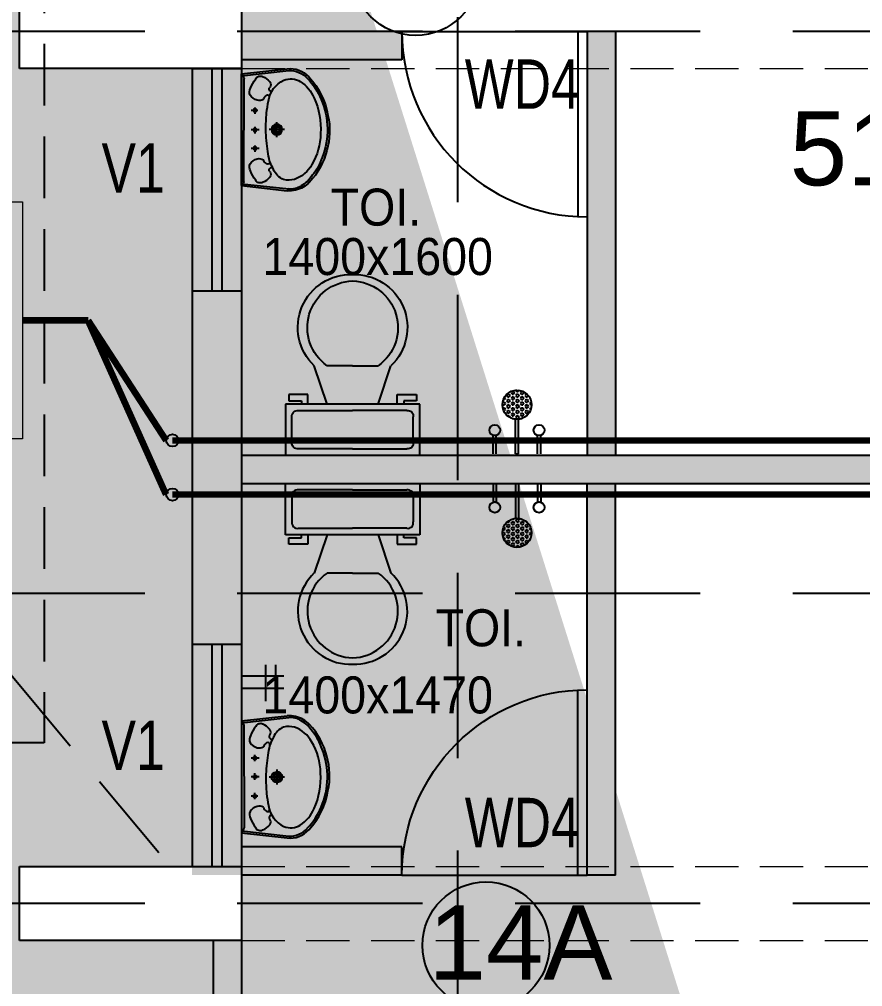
# Model space of a CAD drawing. Extents: x 11598203 to 11995143, y -3849975 to -3698974.
# Drawn here: x 11960069 to 11963485, y -3776868 to -3772952 of the extents above; entities that cross this region are included whole.
import ezdxf

# ---------------------------------------------------------------- set-up
doc = ezdxf.new("R2010")
doc.units = 0
doc.header["$MEASUREMENT"] = 0
for name, pattern in [('DASHED', [0.75, 0.5, -0.25]), ('DASHED2', [0.375, 0.25, -0.125]), ('HIDDEN', [0.375, 0.25, -0.125])]:
    doc.linetypes.add(name, pattern=pattern)
doc.layers.get('0').update_dxf_attribs({"linetype": 'CONTINUOUS'})
for name, color, linetype in [('BEAM', 8, 'CONTINUOUS'), ('GRID LINES', 9, 'CONTINUOUS'), ('HATCH', 7, 'CONTINUOUS'), ('MEP_HVAC_COPPER_PIPE', 5, 'CONTINUOUS'), ('SECTION', 8, 'CONTINUOUS')]:
    doc.layers.add(name, color=color, linetype=linetype)
doc.layers.add('MEP_HVAC_TEXT', color=7, linetype='CONTINUOUS', lineweight=0)
doc.styles.add('ARIAL', font='arial.ttf', dxfattribs={"width": 0.75})
doc.styles.add('DT', font='romans.shx')
doc.styles.get("Standard").update_dxf_attribs({"font": 'arial.ttf'})
doc.dimstyles.get("Standard").update_dxf_attribs({"dimscale": 0.7, "dimtxt": 300, "dimasz": 150, "dimexe": 200, "dimexo": 200, "dimgap": 0.25, "dimtad": 3, "dimlfac": 0.001, "dimzin": 0, "dimdsep": 46, "dimtxsty": 'Standard', "dimblk": 'ARCHTICK', "dimcen": 0.09, "dimdle": 200, "dimclrd": 256, "dimclre": 256, "dimclrt": 6, "dimadec": 0, "dimazin": 0, "dimtfac": 1, "dimtofl": 0, "dimtmove": 0, "dimatfit": 3, "dimfxl": 1, "dimtolj": 1, "dimtzin": 0, "dimarcsym": 0})

# ---------------------------------------------------------------- blocks, each defined once
blk = doc.blocks.new('8TH FLOOR')
at = {"lineweight": -3, "ltscale": 500}
blk.add_hatch(color=8, dxfattribs=at).paths.add_polyline_path([(-15310, 36170), (-15960, 36170), (-15960, 36055), (-15310, 36055)])
h = blk.add_hatch(color=8, dxfattribs=at)
h.paths.add_polyline_path([(-14445, 36170), (-14560, 36170), (-14560, 34455), (-14445, 34455)])
h.paths.add_polyline_path([(-14445, 34340), (-14560, 34340), (-14560, 32755), (-14445, 32755)])
at = {"ltscale": 500}
for points in [[(-15960, 35120), (-16160, 35120), (-16160, 33690), (-15960, 33690)], [(-10045, 34455), (-15960, 34455), (-15960, 34340), (-10045, 34340)], [(-15310, 32870), (-15960, 32870), (-16160, 32870), (-16160, 32755), (-15960, 32755), (-15310, 32755)], [(-15960, 32490), (-16075, 32490), (-16075, 29190), (-15960, 29190)]]:
    blk.add_hatch(color=8, dxfattribs=at).paths.add_polyline_path(points)
at = {"layer": 'HATCH', "ltscale": 500}
h = blk.add_hatch(color=32, dxfattribs=at)
h.dxf.hatch_style = 1
h.paths.add_polyline_path([(-44310, 10130), (-44010, 10130), (-44010, 9230), (-44310, 9230)])
h.paths.add_polyline_path([(-6930, 6230), (-6630, 6230), (-6630, 5251.7), (-6930, 5251.7)])
h.paths.add_polyline_path([(-900, 6265), (0, 6265), (0, 5965), (-900, 5965)])
h.paths.add_polyline_path([(-31623.7, -10480), (-31023.7, -10480), (-31023.7, -10780), (-31623.7, -10780)])
h.paths.add_polyline_path([(-36805, -13010), (-36055, -13010), (-36055, -13310), (-36805, -13310)])
h.paths.add_polyline_path([(-26485, 200), (-26185, 200), (-26185, -700), (-26485, -700)])
h.paths.add_polyline_path([(-36355, -17735), (-36055, -17735), (-36055, -18485), (-36355, -18485)])
h.paths.add_polyline_path([(-4100, 200), (-3500, 200), (-3500, -100), (-4100, -100)])
h.paths.add_polyline_path([(-47740, 18320), (-46990, 18320), (-46990, 18020), (-47740, 18020)])
h.paths.add_polyline_path([(-47740, 14790), (-46840, 14790), (-46840, 14490), (-47740, 14490)])
h.paths.add_polyline_path([(-10758.3, 300), (-9930, 300), (-9930, 0), (-10758.3, 0)])
h.paths.add_polyline_path([(-36805, -7680), (-36055, -7680), (-36055, -7980), (-36805, -7980)])
h.paths.add_polyline_path([(-34515, 900), (-34215, 900), (-34215, 0), (-34515, 0)])
h.paths.add_polyline_path([(-40685, 750), (-40385, 750), (-40385, 0), (-40685, 0)])
h.paths.add_polyline_path([(-41010, -25), (-40710, -25), (-40710, -775), (-41010, -775)])
h.paths.add_polyline_path([(-47740, 29190), (-46990, 29190), (-46990, 28890), (-47740, 28890)])
h.paths.add_polyline_path([(-900, 29190), (0, 29190), (0, 28890), (-900, 28890)])
h.paths.add_polyline_path([(-47840, 10130), (-47540, 10130), (-47540, 9230), (-47840, 9230)])
h.paths.add_polyline_path([(-41010, 750), (-40710, 750), (-40710, 0), (-41010, 0)])
h.paths.add_polyline_path([(-1000, 42920), (-700, 42920), (-700, 43898.3), (-1000, 43898.3)])
h.paths.add_polyline_path([(-47740, 21920), (-46990, 21920), (-46990, 21620), (-47740, 21620)])
h.paths.add_polyline_path([(-19285, 200), (-18985, 200), (-18985, -700), (-19285, -700)])
h.paths.add_polyline_path([(-900, 49150), (0, 49150), (0, 48850), (-900, 48850)])
h.paths.add_polyline_path([(-900, 32790), (0, 32790), (0, 32490), (-900, 32490)])
h.paths.add_polyline_path([(-47740, 25520), (-46990, 25520), (-46990, 25220), (-47740, 25220)])
h.paths.add_polyline_path([(-15685, 6230), (-15385, 6230), (-15385, 5330), (-15685, 5330)])
h.paths.add_polyline_path([(-900, 25520), (0, 25520), (0, 25220), (-900, 25220)])
h.paths.add_polyline_path([(-39510, -13010), (-38760, -13010), (-38760, -13310), (-39510, -13310)])
h.paths.add_polyline_path([(-42695, 39920), (-42395, 39920), (-42395, 39320), (-42695, 39320)])
h.paths.add_polyline_path([(-47740, 39920), (-46840, 39920), (-46840, 39620), (-47740, 39620)])
h.paths.add_polyline_path([(-900, 39920), (-100, 39920), (-100, 39620), (-900, 39620)])
h.paths.add_polyline_path([(-4100, 11190), (-3401.1, 11190), (-3401.1, 10890), (-4100, 10890)])
h.paths.add_polyline_path([(-31623.7, -7730), (-31023.7, -7730), (-31023.7, -8030), (-31623.7, -8030)])
h.paths.add_polyline_path([(-44760, -18185), (-44010, -18185), (-44010, -18485), (-44760, -18485)])
h.paths.add_polyline_path([(-6930, 300), (-6101.7, 300), (-6101.7, 0), (-6930, 0)])
h.paths.add_polyline_path([(-900, 18320), (0, 18320), (0, 18020), (-900, 18020)])
h.paths.add_polyline_path([(-48040, -18185), (-47290, -18185), (-47290, -18485), (-48040, -18485)])
h.paths.add_polyline_path([(-42695, 43520), (-42395, 43520), (-42395, 42920), (-42695, 42920)])
h.paths.add_polyline_path([(-39510, -10530), (-38760, -10530), (-38760, -10830), (-39510, -10830)])
h.paths.add_polyline_path([(-42370, 43520), (-42070, 43520), (-42070, 42920), (-42370, 42920)])
h.paths.add_polyline_path([(-39510, -7680), (-38760, -7680), (-38760, -7980), (-39510, -7980)])
h.paths.add_polyline_path([(-46360, 43820), (-46060, 43820), (-46060, 42920), (-46360, 42920)])
h.paths.add_polyline_path([(-900, 300), (0, 300), (0, 0), (-900, 0)])
h.paths.add_polyline_path([(-28250, 51450), (-27950, 51450), (-27950, 50550), (-28250, 50550)])
h.paths.add_polyline_path([(-22220, 51450), (-21920, 51450), (-21920, 50550), (-22220, 50550)])
h.paths.add_polyline_path([(-44310, 750), (-44010, 750), (-44010, 0), (-44310, 0)])
h.paths.add_polyline_path([(-42370, 39920), (-42070, 39920), (-42070, 39320), (-42370, 39320)])
h.paths.add_polyline_path([(-31550, 51450), (-31250, 51450), (-31250, 50550), (-31550, 50550)])
h.paths.add_polyline_path([(-46360, 49700), (-46060, 49700), (-46060, 48950), (-46360, 48950)])
h.paths.add_polyline_path([(-42695, 36320), (-42395, 36320), (-42395, 35720), (-42695, 35720)])
h.paths.add_polyline_path([(-42370, 35720), (-42070, 35720), (-42070, 36320), (-42370, 36320)])
h.paths.add_polyline_path([(-44310, 15240), (-44010, 15240), (-44010, 14490), (-44310, 14490)])
h.paths.add_polyline_path([(-42695, 49700), (-42395, 49700), (-42395, 48950), (-42695, 48950)])
h.paths.add_polyline_path([(-44760, -25), (-44010, -25), (-44010, -325), (-44760, -325)])
h.paths.add_polyline_path([(-15685, 200), (-15385, 200), (-15385, -700), (-15685, -700)])
h.paths.add_polyline_path([(-39510, -5200), (-38760, -5200), (-38760, -5500), (-39510, -5500)])
h.paths.add_polyline_path([(-44310, 6230), (-44010, 6230), (-44010, 5480), (-44310, 5480)])
h.paths.add_polyline_path([(-36355, -25), (-36055, -25), (-36055, -775), (-36355, -775)])
h.paths.add_polyline_path([(-22885, 200), (-22585, 200), (-22585, -700), (-22885, -700)])
h.paths.add_polyline_path([(-900, 36320), (0, 36320), (0, 36020), (-900, 36020)])
h.paths.add_polyline_path([(-47740, 32790), (-46990, 32790), (-46990, 32490), (-47740, 32490)])
h.paths.add_polyline_path([(-6930, -25), (-6330, -25), (-6330, -325), (-6930, -325)])
h.paths.add_polyline_path([(-41010, -17735), (-40710, -17735), (-40710, -18485), (-41010, -18485)])
h.paths.add_polyline_path([(-36805, -5200), (-36055, -5200), (-36055, -5500), (-36805, -5500)])
h.paths.add_polyline_path([(-48015, -25), (-47265, -25), (-47265, -325), (-48015, -325)])
h.paths.add_polyline_path([(-10530, -25), (-9930, -25), (-9930, -325), (-10530, -325)])
h.paths.add_polyline_path([(-46840, 36320), (-47740, 36320), (-47740, 36020), (-46840, 36020)])
h.paths.add_polyline_path([(-34515, 6230), (-34215, 6230), (-34215, 5330), (-34515, 5330)])
h.paths.add_polyline_path([(-30085, 200), (-29785, 200), (-29785, -700), (-30085, -700)])
h.paths.add_polyline_path([(-36805, -10530), (-36055, -10530), (-36055, -10830), (-36805, -10830)])
h.paths.add_polyline_path([(-10230, 6230), (-9930, 6230), (-9930, 5330), (-10230, 5330)])
h.paths.add_polyline_path([(-900, 14790), (0, 14790), (0, 14490), (-900, 14490)])
h.paths.add_polyline_path([(-900, 9530), (78.3, 9530), (78.3, 9230), (-900, 9230)])
h.paths.add_polyline_path([(-39940, 49850), (-39640, 49850), (-39640, 48950), (-39940, 48950)])
edge = h.paths.add_edge_path()
edge.add_line((-19435, 49850), (-19435, 48950))
edge.add_line((-6930, 9230), (-5951.7, 9230))
edge.add_line((-41010, 15240), (-41010, 14490))
edge.add_line((-19135, 42920), (-19135, 43820))
edge.add_line((-40710, 5480), (-40710, 6230))
edge.add_line((-40685, 6230), (-40685, 5480))
h.paths.add_polyline_path([(-22220, 9530), (-21320, 9530), (-21320, 9230), (-22220, 9230)])
h.paths.add_polyline_path([(-37580, 10130), (-37280, 10130), (-37280, 9230), (-37580, 9230)])
h.paths.add_polyline_path([(-40685, 9980), (-40385, 9980), (-40385, 9230), (-40685, 9230)])
h.paths.add_polyline_path([(-40685, 6230), (-40385, 6230), (-40385, 5480), (-40685, 5480)])
h.paths.add_polyline_path([(-32228.3, 9530), (-31250, 9530), (-31250, 9230), (-32228.3, 9230)])
h.paths.add_polyline_path([(-30424.1, 6230), (-29445.9, 6230), (-29445.9, 5930), (-30424.1, 5930)])
h.paths.add_polyline_path([(-16860, 9530), (-15960, 9530), (-15960, 9230), (-16860, 9230)])
h.paths.add_polyline_path([(-28250, 9530), (-27271.7, 9530), (-27271.7, 9230), (-28250, 9230)])
h.paths.add_polyline_path([(-10830, 9530), (-9930, 9530), (-9930, 9230), (-10830, 9230)])
h.paths.add_polyline_path([(-41010, 9980), (-40710, 9980), (-40710, 9230), (-41010, 9230)])
h.paths.add_polyline_path([(-41010, 6230), (-40710, 6230), (-40710, 5480), (-41010, 5480)])
h.paths.add_polyline_path([(-16860, 36320), (-15960, 36320), (-15960, 36020), (-16860, 36020)], flags=16)
h.paths.add_polyline_path([(-22220, 43520), (-21920, 43520), (-21920, 42920), (-22220, 42920)], flags=16)
h.paths.add_polyline_path([(-22220, 29190), (-21320, 29190), (-21320, 28890), (-22220, 28890)], flags=16)
h.paths.add_polyline_path([(-25450, 45380), (-24850, 45380), (-24850, 45080), (-25450, 45080)], flags=16)
h.paths.add_polyline_path([(-25450, 43220), (-24850, 43220), (-24850, 42920), (-25450, 42920)], flags=16)
h.paths.add_polyline_path([(-16860, 14790), (-15960, 14790), (-15960, 14490), (-16860, 14490)], flags=16)
h.paths.add_polyline_path([(-41010, 15240), (-40710, 15240), (-40710, 14490), (-41010, 14490)], flags=16)
h.paths.add_polyline_path([(-31250, 25220), (-32150, 25220), (-32150, 25520), (-31250, 25520)], flags=16)
h.paths.add_polyline_path([(-38180, 18320), (-37280, 18320), (-37280, 18020), (-38180, 18020)], flags=16)
h.paths.add_polyline_path([(-31550, 15090), (-31250, 15090), (-31250, 14190), (-31550, 14190)], flags=16)
h.paths.add_polyline_path([(-38180, 14790), (-37280, 14790), (-37280, 14490), (-38180, 14490)], flags=16)
h.paths.add_polyline_path([(-22220, 18320), (-21320, 18320), (-21320, 18020), (-22220, 18020)], flags=16)
h.paths.add_polyline_path([(-40685, 15240), (-40385, 15240), (-40385, 14490), (-40685, 14490)], flags=16)
h.paths.add_polyline_path([(-38180, 21920), (-37280, 21920), (-37280, 21620), (-38180, 21620)], flags=16)
h.paths.add_polyline_path([(-16860, 32790), (-15960, 32790), (-15960, 32490), (-16860, 32490)], flags=16)
h.paths.add_polyline_path([(-16860, 21920), (-15960, 21920), (-15960, 21620), (-16860, 21620)], flags=16)
h.paths.add_polyline_path([(-16860, 25520), (-15960, 25520), (-15960, 25220), (-16860, 25220)], flags=16)
h.paths.add_polyline_path([(-13360, 11190), (-12760, 11190), (-12760, 10890), (-13360, 10890)], flags=16)
h.paths.add_polyline_path([(-6930, 29190), (-6030, 29190), (-6030, 28890), (-6930, 28890)], flags=16)
h.paths.add_polyline_path([(-10830, 29190), (-9930, 29190), (-9930, 28890), (-10830, 28890)], flags=16)
h.paths.add_polyline_path([(-28250, 22220), (-27950, 22220), (-27950, 21320), (-28250, 21320)], flags=16)
h.paths.add_polyline_path([(-22220, 21920), (-21320, 21920), (-21320, 21620), (-22220, 21620)], flags=16)
h.paths.add_polyline_path([(-6930, 9530), (-5951.7, 9530), (-5951.7, 9230), (-6930, 9230)], flags=16)
h.paths.add_polyline_path([(-31550, 22220), (-31250, 22220), (-31250, 21320), (-31550, 21320)], flags=16)
h.paths.add_polyline_path([(-10230, 22220), (-9930, 22220), (-9930, 21320), (-10230, 21320)], flags=16)
h.paths.add_polyline_path([(-28250, 29190), (-27350, 29190), (-27350, 28890), (-28250, 28890)], flags=16)
h.paths.add_polyline_path([(-15132.5, 43220), (-14232.5, 43220), (-14232.5, 42920), (-15132.5, 42920)], flags=16)
h.paths.add_polyline_path([(-10830, 43220), (-9930, 43220), (-9930, 42920), (-10830, 42920)], flags=16)
h.paths.add_polyline_path([(-6930, 43220), (-6030, 43220), (-6030, 42920), (-6930, 42920)], flags=16)
h.paths.add_polyline_path([(-22220, 25520), (-21320, 25520), (-21320, 25220), (-22220, 25220)], flags=16)
h.paths.add_polyline_path([(-28250, 25520), (-27350, 25520), (-27350, 25220), (-28250, 25220)], flags=16)
h.paths.add_polyline_path([(-34680, 11190), (-34080, 11190), (-34080, 10890), (-34680, 10890)], flags=16)
h.paths.add_polyline_path([(-22220, 36320), (-21320, 36320), (-21320, 36020), (-22220, 36020)], flags=16)
h.paths.add_polyline_path([(-38180, 25520), (-37280, 25520), (-37280, 25220), (-38180, 25220)], flags=16)
h.paths.add_polyline_path([(-6930, 25520), (-6030, 25520), (-6030, 25220), (-6930, 25220)], flags=16)
h.paths.add_polyline_path([(-10830, 25520), (-9930, 25520), (-9930, 25220), (-10830, 25220)], flags=16)
h.paths.add_polyline_path([(-6930, 22220), (-6630, 22220), (-6630, 21320), (-6930, 21320)], flags=16)
h.paths.add_polyline_path([(-28250, 18620), (-27950, 18620), (-27950, 17720), (-28250, 17720)], flags=16)
h.paths.add_polyline_path([(-6930, 15090), (-6630, 15090), (-6630, 14190), (-6930, 14190)], flags=16)
h.paths.add_polyline_path([(-22220, 32790), (-21320, 32790), (-21320, 32490), (-22220, 32490)], flags=16)
h.paths.add_polyline_path([(-10230, 33090), (-9930, 33090), (-9930, 32190), (-10230, 32190)], flags=16)
h.paths.add_polyline_path([(-6930, 33090), (-6630, 33090), (-6630, 32190), (-6930, 32190)], flags=16)
h.paths.add_polyline_path([(-32150, 29190), (-31250, 29190), (-31250, 28890), (-32150, 28890)], flags=16)
h.paths.add_polyline_path([(-16860, 29190), (-15960, 29190), (-15960, 28888.5), (-16860, 28888.5)], flags=16)
h.paths.add_polyline_path([(-38180, 29190), (-37280, 29190), (-37280, 28890), (-38180, 28890)], flags=16)
h.paths.add_polyline_path([(-23224.1, 6230), (-22245.9, 6230), (-22245.9, 5930), (-23224.1, 5930)], flags=16)
h.paths.add_polyline_path([(-31550, 18620), (-31250, 18620), (-31250, 17720), (-31550, 17720)], flags=16)
h.paths.add_polyline_path([(-35695, 48950), (-35395, 48950), (-35395, 49750), (-35695, 49750)], flags=16)
h.paths.add_polyline_path([(-6930, 36620), (-6630, 36620), (-6630, 35720), (-6930, 35720)], flags=16)
h.paths.add_polyline_path([(-31550, 45980), (-31250, 45980), (-31250, 45080), (-31550, 45080)], flags=16)
h.paths.add_polyline_path([(-16860, 39920), (-15960, 39920), (-15960, 39620), (-16860, 39620)], flags=16)
h.paths.add_polyline_path([(-22220, 45980), (-21920, 45980), (-21920, 45080), (-22220, 45080)], flags=16)
h.paths.add_polyline_path([(-35695, 43820), (-35395, 43820), (-35395, 42920), (-35695, 42920)], flags=16)
h.paths.add_polyline_path([(-19435, 43820), (-19135, 43820), (-19135, 42920), (-19435, 42920)], flags=16)
h.paths.add_polyline_path([(-38180, 39920), (-37280, 39920), (-37280, 39620), (-38180, 39620)], flags=16)
h.paths.add_polyline_path([(-28250, 39920), (-27271.7, 39920), (-27271.7, 39620), (-28250, 39620)], flags=16)
h.paths.add_polyline_path([(-39940, 43820), (-39640, 43820), (-39640, 42920), (-39940, 42920)], flags=16)
h.paths.add_polyline_path([(-10230, 49850), (-9930, 49850), (-9930, 48950), (-10230, 48950)], flags=16)
h.paths.add_polyline_path([(-31550, 43820), (-31250, 43820), (-31250, 42920), (-31550, 42920)], flags=16)
h.paths.add_polyline_path([(-14832.5, 49850), (-14532.5, 49850), (-14532.5, 48950), (-14832.5, 48950)], flags=16)
h.paths.add_polyline_path([(-6930, 39920), (-6030, 39920), (-6030, 39620), (-6930, 39620)], flags=16)
h.paths.add_polyline_path([(-31550, 33090), (-31250, 33090), (-31250, 32190), (-31550, 32190)], flags=16)
h.paths.add_polyline_path([(-38180, 36320), (-37280, 36320), (-37280, 36020), (-38180, 36020)], flags=16)
h.paths.add_polyline_path([(-19435, 49850), (-19135, 49850), (-19135, 48950), (-19435, 48950)], flags=16)
h.paths.add_polyline_path([(-10830, 39920), (-9930, 39920), (-9930, 39620), (-10830, 39620)], flags=16)
h.paths.add_polyline_path([(-6930, 49850), (-6630, 49850), (-6630, 48950), (-6930, 48950)], flags=16)
h.paths.add_polyline_path([(-19624.1, 6230), (-18645.9, 6230), (-18645.9, 5930), (-19624.1, 5930)], flags=16)
h.paths.add_polyline_path([(-22220, 39920), (-21320, 39920), (-21320, 39620), (-22220, 39620)], flags=16)
h.paths.add_polyline_path([(-22220, 14790), (-21320, 14790), (-21320, 14490), (-22220, 14490)], flags=16)
h.paths.add_polyline_path([(-28250, 36620), (-27950, 36620), (-27950, 35720), (-28250, 35720)], flags=16)
h.paths.add_polyline_path([(-16860, 18320), (-15960, 18320), (-15960, 18020), (-16860, 18020)], flags=16)
h.paths.add_polyline_path([(-31550, 35720), (-31250, 35720), (-31250, 36617.6), (-31550, 36617.6)], flags=16)
h.paths.add_polyline_path([(-10230, 18620), (-9930, 18620), (-9930, 17720), (-10230, 17720)], flags=16)
h.paths.add_polyline_path([(-28250, 15090), (-27950, 15090), (-27950, 14190), (-28250, 14190)], flags=16)
h.paths.add_polyline_path([(-6930, 18620), (-6630, 18620), (-6630, 17720), (-6930, 17720)], flags=16)
h.paths.add_polyline_path([(-32228.3, 39920), (-31250, 39920), (-31250, 39620), (-32228.3, 39620)], flags=16)
h.paths.add_polyline_path([(-10230, 15090), (-9930, 15090), (-9930, 14190), (-10230, 14190)], flags=16)
h.paths.add_polyline_path([(-28250, 33090), (-27950, 33090), (-27950, 32190), (-28250, 32190)], flags=16)
h.paths.add_polyline_path([(-38180, 32790), (-37280, 32790), (-37280, 32490), (-38180, 32490)], flags=16)
h.paths.add_polyline_path([(-10230, 36620), (-9930, 36620), (-9930, 35720), (-10230, 35720)], flags=16)
at = {"color": 8, "linetype": 'DASHED2', "lineweight": 25, "ltscale": 1500}
blk.add_line((-21931.8, 39620), (-16248.2, 32790), dxfattribs=at)
at = {"color": 8, "linetype": 'DASHED', "lineweight": 25, "ltscale": 500}
for p, q in [((-16760, 39120), (-16760, 33290)), ((-16760, 33290), (-21450, 33290))]:
    blk.add_line(p, q, dxfattribs=at)
at = {"color": 8, "lineweight": 25, "ltscale": 500}
for p, q in [((-16860, 36020), (-16860, 36320)), ((-15960, 36320), (-15960, 36020)), ((-15960, 36020), (-16860, 36020)), ((-14882.7, 34701.5), (-14885.9, 34696.1)), ((-14882.7, 34701.5), (-14876.5, 34701.5)), ((-14876.5, 34701.5), (-14873.4, 34696.1)), ((-14864, 34712.3), (-14867.1, 34706.9)), ((-14867.1, 34706.9), (-14864, 34701.5)), ((-14864, 34712.3), (-14857.7, 34712.3)), ((-14864, 34701.5), (-14857.7, 34701.5)), ((-14857.7, 34712.3), (-14854.6, 34706.9)), ((-14854.6, 34706.9), (-14857.7, 34701.5)), ((-14848.2, 34718), (-14848.4, 34717.7)), ((-14848.4, 34717.7), (-14845.2, 34712.3)), ((-14845.2, 34701.5), (-14848.4, 34696.1)), ((-14845.2, 34712.3), (-14839, 34712.3)), ((-14845.2, 34701.5), (-14839, 34701.5)), ((-14836, 34717.5), (-14839, 34712.3)), ((-14839, 34701.5), (-14835.9, 34696.1)), ((-14826.5, 34712.3), (-14829.6, 34706.9)), ((-14829.6, 34706.9), (-14826.5, 34701.5)), ((-14826.5, 34712.3), (-14820.2, 34712.3)), ((-14826.5, 34701.5), (-14820.2, 34701.5)), ((-14820.2, 34712.3), (-14817.1, 34706.9)), ((-14817.1, 34706.9), (-14820.2, 34701.5)), ((-14807.7, 34701.5), (-14810.9, 34696.1)), ((-14807.7, 34701.5), (-14803.3, 34701.5)), ((-14903.4, 34661.4), (-14901.5, 34658.2)), ((-14901.5, 34669), (-14903, 34666.5)), ((-14901.5, 34669), (-14895.2, 34669)), ((-14901.5, 34658.2), (-14895.2, 34658.2)), ((-14899.6, 34679.8), (-14895.2, 34679.8)), ((-14892.1, 34685.2), (-14895.2, 34679.8)), ((-14895.2, 34669), (-14892.1, 34663.6)), ((-14892.1, 34663.6), (-14895.2, 34658.2)), ((-14894.8, 34689.8), (-14892.1, 34685.2)), ((-14885.9, 34696.1), (-14882.7, 34690.6)), ((-14882.7, 34679.8), (-14885.9, 34674.4)), ((-14885.9, 34674.4), (-14882.7, 34669)), ((-14882.7, 34658.2), (-14885.9, 34652.8)), ((-14882.7, 34690.6), (-14876.5, 34690.6)), ((-14882.7, 34679.8), (-14876.5, 34679.8)), ((-14882.7, 34669), (-14876.5, 34669)), ((-14882.7, 34658.2), (-14876.5, 34658.2)), ((-14873.4, 34696.1), (-14876.5, 34690.6)), ((-14876.5, 34679.8), (-14873.4, 34674.4)), ((-14873.4, 34674.4), (-14876.5, 34669)), ((-14876.5, 34658.2), (-14873.4, 34652.8)), ((-14864, 34690.6), (-14867.1, 34685.2)), ((-14867.1, 34685.2), (-14864, 34679.8)), ((-14864, 34669), (-14867.1, 34663.6)), ((-14867.1, 34663.6), (-14864, 34658.2)), ((-14864, 34690.6), (-14857.7, 34690.6)), ((-14864, 34679.8), (-14857.7, 34679.8)), ((-14864, 34669), (-14857.7, 34669)), ((-14864, 34658.2), (-14857.7, 34658.2)), ((-14857.7, 34690.6), (-14854.6, 34685.2)), ((-14854.6, 34685.2), (-14857.7, 34679.8)), ((-14857.7, 34669), (-14854.6, 34663.6)), ((-14854.6, 34663.6), (-14857.7, 34658.2)), ((-14848.4, 34696.1), (-14845.2, 34690.6)), ((-14845.2, 34679.8), (-14848.4, 34674.4)), ((-14848.4, 34674.4), (-14845.2, 34669)), ((-14845.2, 34658.2), (-14848.4, 34652.8)), ((-14845.2, 34690.6), (-14839, 34690.6)), ((-14845.2, 34679.8), (-14839, 34679.8)), ((-14845.2, 34669), (-14839, 34669)), ((-14845.2, 34658.2), (-14839, 34658.2)), ((-14835.9, 34696.1), (-14839, 34690.6)), ((-14839, 34679.8), (-14835.9, 34674.4)), ((-14835.9, 34674.4), (-14839, 34669)), ((-14839, 34658.2), (-14835.9, 34652.8)), ((-14826.5, 34690.6), (-14829.6, 34685.2)), ((-14829.6, 34685.2), (-14826.5, 34679.8)), ((-14826.5, 34669), (-14829.6, 34663.6)), ((-14829.6, 34663.6), (-14826.5, 34658.2)), ((-14826.5, 34690.6), (-14820.2, 34690.6)), ((-14826.5, 34679.8), (-14820.2, 34679.8)), ((-14826.5, 34669), (-14820.2, 34669)), ((-14826.5, 34658.2), (-14820.2, 34658.2)), ((-14820.2, 34690.6), (-14817.1, 34685.2)), ((-14817.1, 34685.2), (-14820.2, 34679.8)), ((-14820.2, 34669), (-14817.1, 34663.6)), ((-14817.1, 34663.6), (-14820.2, 34658.2)), ((-14810.9, 34696.1), (-14807.7, 34690.6)), ((-14807.7, 34679.8), (-14810.9, 34674.4)), ((-14810.9, 34674.4), (-14807.7, 34669)), ((-14807.7, 34658.2), (-14810.9, 34652.8)), ((-14807.7, 34690.6), (-14801.5, 34690.6)), ((-14807.7, 34679.8), (-14801.5, 34679.8)), ((-14807.7, 34669), (-14801.5, 34669)), ((-14807.7, 34658.2), (-14801.5, 34658.2)), ((-14798.4, 34696), (-14801.5, 34690.6)), ((-14801.5, 34679.8), (-14798.4, 34674.4)), ((-14798.4, 34674.4), (-14801.5, 34669)), ((-14801.5, 34658.2), (-14798.4, 34652.8)), ((-14791.8, 34685.8), (-14792.1, 34685.2)), ((-14792.1, 34685.2), (-14789.4, 34680.5)), ((-14789, 34669), (-14792.1, 34663.6)), ((-14792.1, 34663.6), (-14789, 34658.2)), ((-14789, 34669), (-14786.2, 34669)), ((-14789, 34658.2), (-14785.4, 34658.2)), ((-14901.5, 34647.3), (-14902, 34646.4)), ((-14901.5, 34647.3), (-14895.2, 34647.3)), ((-14898.9, 34636.5), (-14895.2, 34636.5)), ((-14895.2, 34647.3), (-14892.1, 34641.9)), ((-14892.1, 34641.9), (-14895.2, 34636.5)), ((-14885.9, 34652.8), (-14882.7, 34647.3)), ((-14882.7, 34636.5), (-14885.9, 34631.1)), ((-14885.9, 34631.1), (-14882.7, 34625.7)), ((-14882.7, 34647.3), (-14876.5, 34647.3)), ((-14882.7, 34636.5), (-14876.5, 34636.5)), ((-14882.7, 34625.7), (-14876.5, 34625.7)), ((-14873.4, 34652.8), (-14876.5, 34647.3)), ((-14876.5, 34636.5), (-14873.4, 34631.1)), ((-14873.4, 34631.1), (-14876.5, 34625.7)), ((-14864, 34647.3), (-14867.1, 34641.9)), ((-14867.1, 34641.9), (-14864, 34636.5)), ((-14864, 34625.7), (-14867.1, 34620.3)), ((-14867.1, 34620.3), (-14864, 34614.9)), ((-14864, 34647.3), (-14857.7, 34647.3)), ((-14864, 34636.5), (-14857.7, 34636.5)), ((-14864, 34625.7), (-14857.7, 34625.7)), ((-14857.7, 34647.3), (-14854.6, 34641.9)), ((-14854.6, 34641.9), (-14857.7, 34636.5)), ((-14857.7, 34625.7), (-14854.6, 34620.3)), ((-14854.6, 34620.3), (-14857.7, 34614.9)), ((-14848.4, 34652.8), (-14845.2, 34647.3)), ((-14845.2, 34636.5), (-14848.4, 34631.1)), ((-14848.4, 34631.1), (-14845.2, 34625.7)), ((-14845.2, 34647.3), (-14839, 34647.3)), ((-14845.2, 34636.5), (-14839, 34636.5)), ((-14845.2, 34625.7), (-14839, 34625.7)), ((-14835.9, 34652.8), (-14839, 34647.3)), ((-14839, 34636.5), (-14835.9, 34631.1)), ((-14835.9, 34631.1), (-14839, 34625.7)), ((-14826.5, 34647.3), (-14829.6, 34641.9)), ((-14829.6, 34641.9), (-14826.5, 34636.5)), ((-14826.5, 34625.7), (-14829.6, 34620.3)), ((-14829.6, 34620.3), (-14826.5, 34614.9)), ((-14826.5, 34647.3), (-14820.2, 34647.3)), ((-14826.5, 34636.5), (-14820.2, 34636.5)), ((-14826.5, 34625.7), (-14820.2, 34625.7)), ((-14820.2, 34647.3), (-14817.1, 34641.9)), ((-14817.1, 34641.9), (-14820.2, 34636.5)), ((-14820.2, 34625.7), (-14817.1, 34620.3)), ((-14817.1, 34620.3), (-14820.2, 34614.9)), ((-14810.9, 34652.8), (-14807.7, 34647.3)), ((-14807.7, 34636.5), (-14810.9, 34631.1)), ((-14810.9, 34631.1), (-14807.7, 34625.7)), ((-14807.7, 34647.3), (-14801.5, 34647.3)), ((-14807.7, 34636.5), (-14801.5, 34636.5)), ((-14807.7, 34625.7), (-14801.5, 34625.7)), ((-14798.4, 34652.8), (-14801.5, 34647.3)), ((-14801.5, 34636.5), (-14798.4, 34631.1)), ((-14798.4, 34631.1), (-14801.5, 34625.7)), ((-14789, 34647.3), (-14792.1, 34641.9)), ((-14792.1, 34641.9), (-14789.5, 34637.4)), ((-14789, 34647.3), (-14786.5, 34647.3)), ((-14882.7, 34614.9), (-14883, 34614.4)), ((-14882.7, 34614.9), (-14876.5, 34614.9)), ((-14876.5, 34614.9), (-14873.4, 34609.5)), ((-14873.4, 34609.5), (-14874.2, 34608.1)), ((-14864, 34604), (-14864.3, 34603.5)), ((-14864, 34614.9), (-14857.7, 34614.9)), ((-14864, 34604), (-14857.7, 34604)), ((-14857.7, 34604), (-14856.1, 34601.2)), ((-14850.6, 34459.8), (-14850.6, 34600.4)), ((-14845.2, 34614.9), (-14848.4, 34609.5)), ((-14848.4, 34609.5), (-14845.2, 34604)), ((-14845.2, 34614.9), (-14839, 34614.9)), ((-14845.2, 34604), (-14839, 34604)), ((-14839, 34614.9), (-14835.9, 34609.5)), ((-14835.9, 34609.5), (-14839, 34604)), ((-14838.2, 34459.8), (-14838.2, 34600.4)), ((-14826.5, 34604), (-14827.4, 34602.6)), ((-14826.5, 34614.9), (-14820.2, 34614.9)), ((-14826.5, 34604), (-14823, 34604)), ((-14807.7, 34614.9), (-14809.9, 34611.2)), ((-14807.7, 34614.9), (-14805.3, 34614.9)), ((-14940.7, 34459.8), (-14940.7, 34535.2)), ((-14928.3, 34459.8), (-14928.3, 34534.9)), ((-14760.5, 34459.8), (-14760.5, 34534.9)), ((-14748.1, 34459.8), (-14748.1, 34535.2)), ((-14850.6, 34459.8), (-14838.2, 34459.8)), ((-14940.7, 34340), (-14940.7, 34264.6)), ((-14928.3, 34340), (-14928.3, 34264.9)), ((-14850.6, 34340), (-14850.6, 34199.4)), ((-14850.6, 34340), (-14838.2, 34340)), ((-14838.2, 34340), (-14838.2, 34199.4)), ((-14760.5, 34340), (-14760.5, 34264.9)), ((-14748.1, 34340), (-14748.1, 34264.6)), ((-14876.5, 34184.9), (-14873.4, 34190.3)), ((-14873.4, 34190.4), (-14874.2, 34191.7)), ((-14864, 34195.8), (-14864.3, 34196.3)), ((-14864, 34195.8), (-14857.7, 34195.8)), ((-14857.7, 34195.8), (-14856.1, 34198.6)), ((-14848.4, 34190.3), (-14845.2, 34195.8)), ((-14845.2, 34184.9), (-14848.4, 34190.4)), ((-14845.2, 34195.8), (-14839, 34195.8)), ((-14835.9, 34190.4), (-14839, 34195.8)), ((-14839, 34184.9), (-14835.9, 34190.3)), ((-14826.5, 34195.8), (-14827.4, 34197.2)), ((-14826.5, 34195.8), (-14823, 34195.8)), ((-14807.7, 34184.9), (-14809.9, 34188.6)), ((-14901.5, 34152.5), (-14902, 34153.4)), ((-14901.5, 34152.5), (-14895.2, 34152.5)), ((-14898.9, 34163.3), (-14895.2, 34163.3)), ((-14892.1, 34157.9), (-14895.2, 34163.3)), ((-14895.2, 34152.5), (-14892.1, 34157.9)), ((-14885.9, 34168.7), (-14882.7, 34174.1)), ((-14882.7, 34163.3), (-14885.9, 34168.7)), ((-14885.9, 34147), (-14882.7, 34152.5)), ((-14882.7, 34184.9), (-14883, 34185.4)), ((-14882.7, 34184.9), (-14876.5, 34184.9)), ((-14882.7, 34174.1), (-14876.5, 34174.1)), ((-14882.7, 34163.3), (-14876.5, 34163.3)), ((-14882.7, 34152.5), (-14876.5, 34152.5)), ((-14873.4, 34168.7), (-14876.5, 34174.1)), ((-14876.5, 34163.3), (-14873.4, 34168.7)), ((-14873.4, 34147), (-14876.5, 34152.5)), ((-14867.1, 34179.5), (-14864, 34184.9)), ((-14864, 34174.1), (-14867.1, 34179.5)), ((-14867.1, 34157.9), (-14864, 34163.3)), ((-14864, 34152.5), (-14867.1, 34157.9)), ((-14864, 34184.9), (-14857.7, 34184.9)), ((-14864, 34174.1), (-14857.7, 34174.1)), ((-14864, 34163.3), (-14857.7, 34163.3)), ((-14864, 34152.5), (-14857.7, 34152.5)), ((-14854.6, 34179.5), (-14857.7, 34184.9)), ((-14857.7, 34174.1), (-14854.6, 34179.5)), ((-14854.6, 34157.9), (-14857.7, 34163.3)), ((-14857.7, 34152.5), (-14854.6, 34157.9)), ((-14848.4, 34168.7), (-14845.2, 34174.1)), ((-14845.2, 34163.3), (-14848.4, 34168.7)), ((-14848.4, 34147), (-14845.2, 34152.5)), ((-14845.2, 34184.9), (-14839, 34184.9)), ((-14845.2, 34174.1), (-14839, 34174.1)), ((-14845.2, 34163.3), (-14839, 34163.3)), ((-14845.2, 34152.5), (-14839, 34152.5)), ((-14835.9, 34168.7), (-14839, 34174.1)), ((-14839, 34163.3), (-14835.9, 34168.7)), ((-14835.9, 34147), (-14839, 34152.5)), ((-14829.6, 34179.5), (-14826.5, 34184.9)), ((-14826.5, 34174.1), (-14829.6, 34179.5)), ((-14829.6, 34157.9), (-14826.5, 34163.3)), ((-14826.5, 34152.5), (-14829.6, 34157.9)), ((-14826.5, 34184.9), (-14820.2, 34184.9)), ((-14826.5, 34174.1), (-14820.2, 34174.1)), ((-14826.5, 34163.3), (-14820.2, 34163.3)), ((-14826.5, 34152.5), (-14820.2, 34152.5)), ((-14817.1, 34179.5), (-14820.2, 34184.9)), ((-14820.2, 34174.1), (-14817.1, 34179.5)), ((-14817.1, 34157.9), (-14820.2, 34163.3)), ((-14820.2, 34152.5), (-14817.1, 34157.9)), ((-14810.9, 34168.7), (-14807.7, 34174.1)), ((-14807.7, 34163.3), (-14810.9, 34168.7)), ((-14810.9, 34147), (-14807.7, 34152.5)), ((-14807.7, 34184.9), (-14805.3, 34184.9)), ((-14807.7, 34174.1), (-14801.5, 34174.1)), ((-14807.7, 34163.3), (-14801.5, 34163.3)), ((-14807.7, 34152.5), (-14801.5, 34152.5)), ((-14798.4, 34168.7), (-14801.5, 34174.1)), ((-14801.5, 34163.3), (-14798.4, 34168.7)), ((-14798.4, 34147), (-14801.5, 34152.5)), ((-14792.1, 34157.9), (-14789.5, 34162.4)), ((-14789, 34152.5), (-14792.1, 34157.9)), ((-14789, 34152.5), (-14786.5, 34152.5)), ((-14903.4, 34138.4), (-14901.5, 34141.6)), ((-14901.5, 34130.8), (-14903, 34133.3)), ((-14901.5, 34141.6), (-14895.2, 34141.6)), ((-14901.5, 34130.8), (-14895.2, 34130.8)), ((-14899.6, 34120), (-14895.2, 34120)), ((-14892.1, 34136.2), (-14895.2, 34141.6)), ((-14895.2, 34130.8), (-14892.1, 34136.2)), ((-14892.1, 34114.6), (-14895.2, 34120)), ((-14894.8, 34110), (-14892.1, 34114.6)), ((-14882.7, 34141.6), (-14885.9, 34147)), ((-14885.9, 34125.4), (-14882.7, 34130.8)), ((-14882.7, 34120), (-14885.9, 34125.4)), ((-14882.7, 34141.6), (-14876.5, 34141.6)), ((-14882.7, 34130.8), (-14876.5, 34130.8)), ((-14882.7, 34120), (-14876.5, 34120)), ((-14876.5, 34141.6), (-14873.4, 34147)), ((-14873.4, 34125.4), (-14876.5, 34130.8)), ((-14876.5, 34120), (-14873.4, 34125.4)), ((-14867.1, 34136.2), (-14864, 34141.6)), ((-14864, 34130.8), (-14867.1, 34136.2)), ((-14867.1, 34114.6), (-14864, 34120)), ((-14864, 34109.2), (-14867.1, 34114.6)), ((-14864, 34141.6), (-14857.7, 34141.6)), ((-14864, 34130.8), (-14857.7, 34130.8)), ((-14864, 34120), (-14857.7, 34120)), ((-14854.6, 34136.2), (-14857.7, 34141.6)), ((-14857.7, 34130.8), (-14854.6, 34136.2)), ((-14854.6, 34114.6), (-14857.7, 34120)), ((-14857.7, 34109.2), (-14854.6, 34114.6)), ((-14845.2, 34141.6), (-14848.4, 34147)), ((-14848.4, 34125.4), (-14845.2, 34130.8)), ((-14845.2, 34120), (-14848.4, 34125.4)), ((-14845.2, 34141.6), (-14839, 34141.6)), ((-14845.2, 34130.8), (-14839, 34130.8)), ((-14845.2, 34120), (-14839, 34120)), ((-14839, 34141.6), (-14835.9, 34147)), ((-14835.9, 34125.4), (-14839, 34130.8)), ((-14839, 34120), (-14835.9, 34125.4)), ((-14829.6, 34136.2), (-14826.5, 34141.6)), ((-14826.5, 34130.8), (-14829.6, 34136.2)), ((-14829.6, 34114.6), (-14826.5, 34120)), ((-14826.5, 34109.2), (-14829.6, 34114.6)), ((-14826.5, 34141.6), (-14820.2, 34141.6)), ((-14826.5, 34130.8), (-14820.2, 34130.8)), ((-14826.5, 34120), (-14820.2, 34120)), ((-14817.1, 34136.2), (-14820.2, 34141.6)), ((-14820.2, 34130.8), (-14817.1, 34136.2)), ((-14817.1, 34114.6), (-14820.2, 34120)), ((-14820.2, 34109.2), (-14817.1, 34114.6)), ((-14807.7, 34141.6), (-14810.9, 34147)), ((-14810.9, 34125.4), (-14807.7, 34130.8)), ((-14807.7, 34120), (-14810.9, 34125.4)), ((-14807.7, 34141.6), (-14801.5, 34141.6)), ((-14807.7, 34130.8), (-14801.5, 34130.8)), ((-14807.7, 34120), (-14801.5, 34120)), ((-14801.5, 34141.6), (-14798.4, 34147)), ((-14798.4, 34125.4), (-14801.5, 34130.8)), ((-14801.5, 34120), (-14798.4, 34125.4)), ((-14792.1, 34136.2), (-14789, 34141.6)), ((-14789, 34130.8), (-14792.1, 34136.2)), ((-14792.1, 34114.6), (-14789.4, 34119.3)), ((-14791.8, 34114), (-14792.1, 34114.6)), ((-14789, 34141.6), (-14785.4, 34141.6)), ((-14789, 34130.8), (-14786.2, 34130.8)), ((-14885.9, 34103.7), (-14882.7, 34109.2)), ((-14882.7, 34098.3), (-14885.9, 34103.7)), ((-14882.7, 34109.2), (-14876.5, 34109.2)), ((-14882.7, 34098.3), (-14876.5, 34098.3)), ((-14873.4, 34103.7), (-14876.5, 34109.2)), ((-14876.5, 34098.3), (-14873.4, 34103.7)), ((-14867.1, 34092.9), (-14864, 34098.3)), ((-14864, 34087.5), (-14867.1, 34092.9)), ((-14864, 34109.2), (-14857.7, 34109.2)), ((-14864, 34098.3), (-14857.7, 34098.3)), ((-14864, 34087.5), (-14857.7, 34087.5)), ((-14854.6, 34092.9), (-14857.7, 34098.3)), ((-14857.7, 34087.5), (-14854.6, 34092.9)), ((-14848.4, 34103.7), (-14845.2, 34109.2)), ((-14845.2, 34098.3), (-14848.4, 34103.7)), ((-14848.4, 34082.1), (-14845.2, 34087.5)), ((-14848.2, 34081.8), (-14848.4, 34082.1)), ((-14845.2, 34109.2), (-14839, 34109.2)), ((-14845.2, 34098.3), (-14839, 34098.3)), ((-14845.2, 34087.5), (-14839, 34087.5)), ((-14835.9, 34103.7), (-14839, 34109.2)), ((-14839, 34098.3), (-14835.9, 34103.7)), ((-14836, 34082.3), (-14839, 34087.5)), ((-14829.6, 34092.9), (-14826.5, 34098.3)), ((-14826.5, 34087.5), (-14829.6, 34092.9)), ((-14826.5, 34109.2), (-14820.2, 34109.2)), ((-14826.5, 34098.3), (-14820.2, 34098.3)), ((-14826.5, 34087.5), (-14820.2, 34087.5)), ((-14817.1, 34092.9), (-14820.2, 34098.3)), ((-14820.2, 34087.5), (-14817.1, 34092.9)), ((-14810.9, 34103.7), (-14807.7, 34109.2)), ((-14807.7, 34098.3), (-14810.9, 34103.7)), ((-14807.7, 34109.2), (-14801.5, 34109.2)), ((-14807.7, 34098.3), (-14803.3, 34098.3)), ((-14798.4, 34103.8), (-14801.5, 34109.2)), ((-16860, 32490), (-16860, 32790)), ((-16860, 32790), (-15960, 32790)), ((-15960, 32790), (-15960, 32490)), ((-15960, 32490), (-16860, 32490))]:
    blk.add_line(p, q, dxfattribs=at)
at = {"color": 8, "lineweight": 25}
for p, q in [((-15310, 36170), (-15960, 36170)), ((-15310, 36170), (-14560, 36170)), ((-15310, 36170), (-15310, 36055)), ((-14597.5, 36170), (-14597.5, 35420.9)), ((-14560, 36170), (-14560, 34455)), ((-14445, 36170), (-14560, 36170)), ((-14560, 36170), (-14560, 35420)), ((-14445, 36170), (-14445, 34455)), ((-15310, 36055), (-15960, 36055)), ((-16160, 36020), (-15960, 36020)), ((-16160, 36020), (-16160, 35120)), ((-15960, 36020), (-15960, 35120)), ((-15960, 35998.5), (-15775.3, 36019.2)), ((-15960, 35990.5), (-15768.6, 36012)), ((-15960, 35546.1), (-15960, 35998.5)), ((-15950.4, 35561.2), (-15949.3, 35979.1)), ((-15893.3, 35850.9), (-15920.6, 35850.9)), ((-15905.6, 35863), (-15905.6, 35836.8)), ((-15816.7, 35742.9), (-15816.7, 35803.3)), ((-15888.1, 35771.7), (-15920.6, 35771.7)), ((-15905.6, 35783.8), (-15905.6, 35757.6)), ((-15786.6, 35773.2), (-15848, 35773.2)), ((-15888.1, 35696.9), (-15920.6, 35696.9)), ((-15905.6, 35709), (-15905.6, 35682.8)), ((-15960, 35554), (-15768.6, 35532.6)), ((-15960, 35546.1), (-15775.3, 35525.4)), ((-16160, 35120), (-16160, 33690)), ((-16160, 35120), (-15960, 35120)), ((-15960, 35120), (-15960, 33690)), ((-15613.4, 34661.9), (-15665.2, 34817.1)), ((-15510, 34817.1), (-15613.4, 34817.1)), ((-15510, 34817.1), (-15406.6, 34817.1)), ((-15406.6, 34661.9), (-15354.8, 34817.1)), ((-15691, 34700.7), (-15768.6, 34700.7)), ((-15768.6, 34700.7), (-15768.6, 34674.8)), ((-15691, 34661.9), (-15691, 34700.7)), ((-15329, 34700.7), (-15251.4, 34700.7)), ((-15329, 34661.9), (-15329, 34700.7)), ((-15251.4, 34700.7), (-15251.4, 34674.8)), ((-15238.4, 34661.9), (-15781.6, 34661.9)), ((-15781.6, 34661.9), (-15781.6, 34455)), ((-15768.6, 34674.8), (-15716.9, 34674.8)), ((-15716.9, 34674.8), (-15716.9, 34661.9)), ((-15251.4, 34674.8), (-15303.1, 34674.8)), ((-15303.1, 34674.8), (-15303.1, 34661.9)), ((-15238.4, 34455), (-15238.4, 34661.9)), ((-15729.8, 34636), (-15510, 34636)), ((-15290.2, 34636), (-15510, 34636)), ((-15755.7, 34506.7), (-15755.7, 34610.2)), ((-15264.3, 34506.7), (-15264.3, 34610.2)), ((-15510, 34480.9), (-15729.8, 34480.9)), ((-15510, 34480.9), (-15290.2, 34480.9)), ((-15960, 34455), (-10045, 34455)), ((-15781.6, 34455), (-15510, 34455)), ((-15510, 34455), (-15238.4, 34455)), ((-15960, 34340), (-10045, 34340)), ((-15781.6, 34340), (-15510, 34340)), ((-15781.6, 34133.1), (-15781.6, 34340)), ((-15510, 34314.1), (-15729.8, 34314.1)), ((-15510, 34340), (-15238.4, 34340)), ((-15510, 34314.1), (-15290.2, 34314.1)), ((-15238.4, 34340), (-15238.4, 34133.1)), ((-14560, 32755), (-14560, 34340)), ((-14445, 32755), (-14445, 34340)), ((-15755.7, 34288.3), (-15755.7, 34184.8)), ((-15264.3, 34288.3), (-15264.3, 34184.8)), ((-15729.8, 34159), (-15510, 34159)), ((-15290.2, 34159), (-15510, 34159)), ((-15238.4, 34133.1), (-15781.6, 34133.1)), ((-15768.6, 34094.3), (-15768.6, 34120.2)), ((-15768.6, 34120.2), (-15716.9, 34120.2)), ((-15716.9, 34120.2), (-15716.9, 34133.1)), ((-15691, 34133.1), (-15691, 34094.3)), ((-15613.4, 34133.1), (-15665.2, 33977.9)), ((-15406.6, 34133.1), (-15354.8, 33977.9)), ((-15329, 34133.1), (-15329, 34094.3)), ((-15303.1, 34120.2), (-15303.1, 34133.1)), ((-15251.4, 34120.2), (-15303.1, 34120.2)), ((-15251.4, 34094.3), (-15251.4, 34120.2)), ((-15691, 34094.3), (-15768.6, 34094.3)), ((-15329, 34094.3), (-15251.4, 34094.3)), ((-15510, 33977.9), (-15613.4, 33977.9)), ((-15510, 33977.9), (-15406.6, 33977.9)), ((-16160, 33690), (-15960, 33690)), ((-16160, 33690), (-16160, 32790)), ((-15960, 33690), (-15960, 32790)), ((-15862.9, 33606.4), (-15862.9, 33459.5)), ((-15822.9, 33606.4), (-15822.9, 33459.5)), ((-15960, 33562), (-15788.8, 33562)), ((-15960, 33512), (-15788.8, 33512)), ((-14597.5, 32755), (-14597.5, 33504.1)), ((-14560, 32755), (-14560, 33505)), ((-15960, 33378.9), (-15775.3, 33399.6)), ((-15960, 33371), (-15768.6, 33392.4)), ((-15960, 33378.9), (-15960, 32926.5)), ((-15950.4, 33363.8), (-15949.3, 32945.9)), ((-15888.1, 33228.1), (-15920.6, 33228.1)), ((-15905.6, 33216), (-15905.6, 33242.2)), ((-15816.7, 33182.1), (-15816.7, 33121.7)), ((-15888.1, 33153.3), (-15920.6, 33153.3)), ((-15905.6, 33141.2), (-15905.6, 33167.4)), ((-15786.6, 33151.8), (-15848, 33151.8)), ((-15893.3, 33074.1), (-15920.6, 33074.1)), ((-15905.6, 33062), (-15905.6, 33088.2)), ((-15960, 32934.5), (-15768.6, 32913)), ((-15960, 32926.5), (-15775.3, 32905.8)), ((-15310, 32870), (-15960, 32870)), ((-15310, 32755), (-15310, 32870)), ((-16160, 32790), (-15960, 32790)), ((-15310, 32755), (-15960, 32755)), ((-15310, 32755), (-14560, 32755)), ((-14445, 32755), (-14560, 32755)), ((-16860, 32490), (-16860, 32690)), ((-16075, 32490), (-16075, 29190)), ((-15960, 32490), (-15960, 29190))]:
    blk.add_line(p, q, dxfattribs=at)
at = {"color": 8, "lineweight": 25, "ltscale": 2}
for p, q in [((-16080, 36020), (-16080, 35120)), ((-16040, 36020), (-16040, 35120)), ((-16080, 33690), (-16080, 32790)), ((-16040, 33690), (-16040, 32790))]:
    blk.add_line(p, q, dxfattribs=at)
at = {"color": 8, "lineweight": -3, "ltscale": 500}
for centre, radius in [((-15254.2, 36411.3), 257.3), ((-14844.4, 34659.1), 59), ((-14934, 34556), 21.9), ((-14754.8, 34556), 21.9), ((-14934, 34243.8), 21.9), ((-14754.8, 34243.8), 21.9), ((-14844.4, 34140.7), 59), ((-14970, 32470.4), 257.3)]:
    blk.add_circle(centre, radius, dxfattribs=at)
at = {"color": 8}
blk.add_arc((-14560, 36170), 750, 180, 270, dxfattribs=at)
at = {"color": 8, "extrusion": (0, 0, -1)}
for centre, major_axis, start_param, end_param in [((-15982.3, 35973.5), (0, 33.5), 0.727251, 1.402875), ((-15884, 35969.1), (0, 20.7), -1.101507, 0.481509), ((-15762.1, 35920.6), (0, 99.5), -0.132539, 0.848731), ((-15764, 35917.7), (0.1, 94.4), -0.049658, 0.838116), ((-15805, 35898.3), (1.1, 126.1), -1.238036, -0.892193), ((-15892.3, 35933.4), (-0.3, 56.9), 0.324902, 0.965135), ((-15741.8, 35873.5), (0, 109.8), -1.431017, -0.436146), ((-15859.5, 35954.7), (0, 17.9), 0.880684, 2.260744), ((-15760.2, 35907.9), (0, 70.9), -0.405199, 0.56573), ((-15795.9, 35849.1), (-0.2, 139.7), 0.557563, 1.193786), ((-15892.5, 35790.2), (0, 275.4), 0.806541, 1.180915), ((-15900.3, 35783.6), (-0.1, 293.9), 0.809856, 1.41441), ((-15893.8, 35924.6), (0, 34), 4.33982, 5.202657), ((-15885.2, 35940.5), (0.3, 49.2), 3.359735, 4.09512), ((-15845.7, 35887.9), (-0.2, 26.8), -1.278641, -0.487266), ((-15853.5, 35906), (0, 7.39), -0.727724, 1.373337), ((-15839.5, 35937.3), (-6.08, 6.08), 4.867594, 6.265028), ((-15839.3, 35935.2), (5.47, 5.47), 2.097053, 3.541809), ((-15887.3, 35923.1), (0, 31.9), 2.620328, 3.422401), ((-15562.7, 35818), (-0.3, 296.4), -1.495794, -1.328336), ((-15936.7, 35776.9), (0, 297.5), 1.141495, 1.637774), ((-15914.8, 35772.7), (0, 302.7), 1.155365, 1.952189), ((-15905.6, 35850.9), (0.02, 6.43), 3.139035, 9.42222), ((-15129.6, 35769.1), (0.1, 732.1), -1.56667, -1.474079), ((-15816.7, 35773.2), (0, 21.6), 3.141254, 9.424439), ((-15877.3, 35768.5), (-0.1, 274.2), 1.346594, 1.865175), ((-15905.6, 35771.7), (0.08, 6.43), 3.12883, 9.412015), ((-15061.8, 35806.9), (0.8, 800.7), 4.558159, 4.668067), ((-15816.7, 35773.2), (-0.1, 15.5), 3.145308, 9.428493), ((-15816.7, 35773.2), (0, 10.9), 3.142047372431534, 9.42523267961112), ((-15887.3, 35759.2), (0, 247.5), 1.579809, 2.112792), ((-15905.6, 35696.9), (0.02, 6.43), 3.139035, 9.42222), ((-15686.7, 35696.4), (0.1, 166.8), 4.181112, 4.641559), ((-15893.7, 35756.8), (0.2, 287), 1.808981, 2.322804), ((-15885.2, 35606.2), (0.1, 49.2), -0.960797, -0.225412), ((-15887.3, 35623.6), (-0.1, 31.9), -0.276767, 0.525307), ((-15845.7, 35658.7), (0.2, 26.8), 3.628858, 4.420234), ((-15853.2, 35641.9), (-0.03, 8.55), 1.455188, 3.796569), ((-15825.3, 35718.5), (-0.2, 200.3), 1.868215, 2.281789), ((-15893.8, 35622.1), (0, 34), 4.222121, 5.084958), ((-15805, 35648.3), (-0.3, 126.1), 4.027191, 4.373034), ((-15839.5, 35609.3), (-6.08, 6.08), 4.730546, 6.12798), ((-15838.5, 35610.8), (6.17, 6.17), 4.354779, 6.027124), ((-15859.5, 35592), (0, 17.9), 0.880848, 2.260908), ((-15757.2, 35644), (0, 80.1), 3.554495, 4.299548), ((-15786.7, 35690.3), (0.2, 126), 2.054055, 2.802751), ((-15974.6, 35566), (0, 24.7), 1.765467, 2.50956), ((-15884, 35577.6), (0, 20.7), 2.661884, 4.2449), ((-15892.3, 35613.2), (0.3, 56.9), 2.176458, 2.816691), ((-15768.7, 35663.1), (0, 94.7), 2.890537, 3.362984), ((-15762.6, 35632.1), (-0.1, 106), 2.310552, 2.942572), ((-15778.1, 35652.9), (-0.1, 123.1), 2.127435, 2.640092), ((-15765.2, 35608), (-0.1, 83.2), 2.850118, 3.264751), ((-15761.6, 35610.4), (0, 78.1), 2.562376, 3.231693), ((-15517.8, 34972.3), (-151.4, 151.4), 4.686239, 7.105146), ((-15502.2, 34972.3), (-151.4, -151.4), 2.319632, 4.738539), ((-15504.5, 34971.5), (-133.6, 133.6), 4.541602, 7.039318), ((-15515.5, 34971.5), (-133.6, 133.6), 0.814663, 3.31238), ((-15733.1, 34613.4), (-16.2, 16.2), -0.927295, 0.927295), ((-15286.9, 34613.4), (-16.2, 16.2), 0.643501, 2.498091), ((-15733.1, 34503.5), (-16.2, -16.2), 5.35589, 7.21048), ((-15286.9, 34503.5), (-16.2, -16.2), 3.785094, 5.639684), ((-14560, 32755), (46.2, 748.6), 4.650763, 6.221559)]:
    blk.add_ellipse(centre, major_axis=major_axis, ratio=1, start_param=start_param, end_param=end_param, dxfattribs=at)
at = {"color": 8}
for centre, major_axis, start_param, end_param in [((-15733.1, 34291.5), (-16.2, 16.2), -0.927295, 0.927295), ((-15286.9, 34291.5), (-16.2, 16.2), 3.785094, 5.639684), ((-15733.1, 34181.6), (16.2, 16.2), 2.214297, 4.068888), ((-15286.9, 34181.6), (-16.2, 16.2), 2.214297, 4.068888), ((-15517.8, 33822.7), (-151.4, 151.4), -0.02615, 2.392757), ((-15504.5, 33823.5), (65.4, 177.3), 0.967729, 3.465445), ((-15502.2, 33822.7), (-11.3, 213.8), 3.052413, 5.471319), ((-15515.5, 33823.5), (100.1, 160.3), 3.728887, 6.226604), ((-15974.6, 33359), (0.1, 24.7), -1.372073, -0.627981), ((-15884, 33347.4), (-0.7, 20.7), -0.51571, 1.067306), ((-15892.3, 33311.8), (-0.4, 56.9), -0.968107, -0.327873), ((-15765.2, 33317), (0.3, 83.2), -0.289252, 0.125381), ((-15761.6, 33314.6), (-0.3, 78.1), -0.583914, 0.085404), ((-15762.6, 33292.9), (2.6, 106), -0.807427, -0.175407), ((-15778.1, 33272.1), (1, 123.1), -1.007023, -0.494366), ((-15805, 33276.7), (9.9, 125.7), 0.96198, 1.307823), ((-15859.5, 33333), (0.2, 17.9), 4.034195, 5.414255), ((-15757.2, 33281), (-0.6, 80.1), 0.405561, 1.150614), ((-15768.7, 33261.9), (0.7, 94.7), -0.244217, 0.22823), ((-15786.7, 33234.7), (-0.6, 126), -1.090007, -0.341312), ((-15893.7, 33168.2), (1.1, 287), -1.328275, -0.814452), ((-15825.3, 33206.5), (-9.9, 200), -1.323802, -0.910228), ((-15893.8, 33302.9), (0.1, 34), 1.084437, 1.947275), ((-15885.2, 33318.8), (1.4, 49.2), 2.210699, 2.946084), ((-15845.7, 33266.3), (-3.5, 26.6), 0.361397, 1.152773), ((-15853.2, 33283.1), (-0.05, 8.55), 4.586977, 6.928358), ((-15686.7, 33228.6), (2.6, 166.8), 1.055367, 1.515814), ((-15839.5, 33315.7), (6.08, 6.08), 1.588953, 2.986387), ((-15838.5, 33314.2), (6.17, 6.17), 2.783982, 4.456327), ((-15887.3, 33165.8), (-4.3, 247.5), 4.70418, 5.237163), ((-15887.3, 33301.4), (-0.3, 31.9), 2.853452, 3.655526), ((-15914.8, 33152.3), (0.6, 302.7), 4.29894, 5.095764), ((-15905.6, 33228.1), (0.66, 6.4), -1.465255698171333, 4.817929609008253), ((-15061.8, 33118.1), (-32.8, 800.1), 1.376631, 1.486539), ((-15877.3, 33156.5), (-0.1, 274.2), 4.487556, 5.006137), ((-15816.7, 33151.8), (-2, 21.5), 4.61982944034864, 10.90301474752822), ((-15905.6, 33153.3), (-2.72, 5.82), 4.287615, 10.5708), ((-15129.6, 33155.9), (1.9, 732.1), 1.577629, 1.67022), ((-15816.7, 33151.8), (-0.1, 15.5), 4.699495, 10.98268), ((-15816.7, 33151.8), (-2.5, 10.6), 4.483133, 10.766318), ((-15936.7, 33148.1), (3.6, 297.5), 4.295472, 4.79175), ((-15900.3, 33141.4), (-1.4, 293.9), 3.946448, 4.551003), ((-15905.6, 33074.1), (0.66, 6.4), -1.465255698171333, 4.817929609008253), ((-15562.7, 33107), (-2.8, 296.4), 1.635137, 1.802595), ((-15885.2, 32984.5), (1.8, 49.2), 0.259163, 0.994548), ((-15887.3, 33001.9), (-0.3, 31.9), -0.532132, 0.269942), ((-15845.7, 33037.1), (2.2, 26.7), 1.940452, 2.731827), ((-15853.5, 33019), (0.96, 7.33), 2.543928, 4.644988), ((-15741.8, 33051.5), (-1, 109.8), 1.701455, 2.696326), ((-15795.9, 33075.9), (2.9, 139.6), 3.718475, 4.354698), ((-15892.5, 33134.8), (11, 275.1), 3.988326, 4.3627), ((-15893.8, 33000.4), (0, 34), 1.197261, 2.060098), ((-15805, 33026.7), (2.7, 126.1), 1.934413, 2.280256), ((-15839.5, 32987.7), (-6.08, 6.08), 0.155205, 1.552639), ((-15839.3, 32989.8), (-5.47, 5.47), -1.04454, 0.400216), ((-15859.5, 32970.3), (0, 17.9), 4.024241, 5.404301), ((-15982.3, 32951.5), (-1.1, 33.5), 3.83575, 4.511373), ((-15884, 32955.9), (-0.6, 20.7), 2.009421, 3.592437), ((-15892.3, 32991.6), (3.4, 56.8), 3.521339, 4.161572), ((-15760.2, 33017.1), (0.1, 70.9), 2.737602, 3.708531), ((-15762.1, 33004.4), (0.8, 99.5), 3.016434, 3.997704), ((-15764, 33007.3), (-0.5, 94.4), 3.087576, 3.97535)]:
    blk.add_ellipse(centre, major_axis=major_axis, ratio=1, start_param=start_param, end_param=end_param, dxfattribs=at)
at = {"layer": 'BEAM', "color": 8, "linetype": 'HIDDEN', "lineweight": 18, "ltscale": 700}
for p, q in [((-15960, 36020), (-10230, 36020)), ((-15960, 32790), (-10230, 32790)), ((-15960, 32490), (-10230, 32490))]:
    blk.add_line(p, q, dxfattribs=at)
at = {"layer": 'GRID LINES', "color": 138, "linetype": 'HIDDEN', "ltscale": 3000}
for p, q in [((-15085, 55353.9), (-15085, -16425.1)), ((5022.8, 36170), (-57948.5, 36170)), ((5022.8, 33895), (-57948.5, 33895)), ((5022.8, 32640), (-57948.5, 32640))]:
    blk.add_line(p, q, dxfattribs=at)
at = {"color": 8, "lineweight": 20, "style": 'ARIAL', "width": 0.75}
for s, p in [('WD4', (-15055.5, 35857.2)), ('V1', (-16527.1, 35517.9)), ('V1', (-16527.1, 33180.3)), ('WD4', (-15055.5, 32867.8))]:
    blk.add_text(s, height=200, dxfattribs=at).set_placement(p)
at = {"color": 8, "lineweight": 20}
for s, p in [('5195 X 5740', (-13739.8, 35547.4)), ('14A', (-15203.1, 32332.2))]:
    blk.add_text(s, height=300, dxfattribs=at).set_placement(p)
at = {"color": 8, "lineweight": 20, "width": 0.9}
for s, p in [('TOI.', (-15599.2, 35384.2)), ('1400x1600', (-15874.9, 35184.2)), ('TOI.', (-15174.1, 33681.1)), ('1400x1470', (-15874.9, 33409.3))]:
    blk.add_text(s, height=150, dxfattribs=at).set_placement(p)

msp = doc.modelspace()

# ---------------------------------------------------------------- linework, layer by layer
at = {"layer": 'MEP_HVAC_COPPER_PIPE', "const_width": 25}
for points in [[(11964159.2, -3774656.8), (11960689.2, -3774656.8)], [(11964159.2, -3774875.7), (11960689.2, -3774875.7)]]:
    msp.add_lwpolyline(points, dxfattribs=at)
at = {"layer": 'MEP_HVAC_COPPER_PIPE'}
for centre in [(11960689.2, -3774656.8), (11960689.2, -3774875.7)]:
    msp.add_circle(centre, 25, dxfattribs=at)
at = {"layer": 'MEP_HVAC_TEXT'}
msp.add_lwpolyline([(11957736.8, -3773691.1), (11960081.6, -3773691.1), (11960081.6, -3774650.1), (11957736.8, -3774650.1)], close=True, dxfattribs=at)

# ---------------------------------------------------------------- block references
at = {"layer": 'SECTION', "color": 0, "ltscale": 500}
msp.add_blockref('8TH FLOOR', (11976929.2, -3809171.3), dxfattribs=at)

# ---------------------------------------------------------------- leaders
at = {"layer": 'MEP_HVAC_TEXT'}
for points, override in [([(11960664.2, -3774656.8), (11960347.4, -3774170.6), (11960081.6, -3774170.6)], {"dimscale": 1, "dimtxt": 200, "dimasz": 150, "dimexe": 80, "dimexo": 0, "dimgap": 70, "dimtad": 0, "dimdec": 0, "dimlfac": 1, "dimzin": 12, "dimtxsty": 'DT', "dimcen": 2, "dimdle": 80, "dimtdec": 0, "dimtix": 1, "dimtofl": 1, "dimtmove": 2, "dimlwd": 65535, "dimlwe": 65535}), ([(11960664.2, -3774875.7), (11960347.4, -3774170.6), (11960081.6, -3774170.6)], {"dimscale": 1, "dimtxt": 200, "dimasz": 150, "dimexe": 80, "dimexo": 0, "dimgap": 70, "dimtad": 0, "dimdec": 0, "dimlfac": 1, "dimzin": 12, "dimtxsty": 'DT', "dimcen": 2, "dimdle": 80, "dimclrd": 256, "dimtdec": 0, "dimtix": 1, "dimtofl": 1, "dimtmove": 2, "dimlwd": 65535, "dimlwe": 65535})]:
    msp.add_leader(points, dimstyle='Standard', override=override, dxfattribs=at)

doc.saveas('drawing.dxf')
